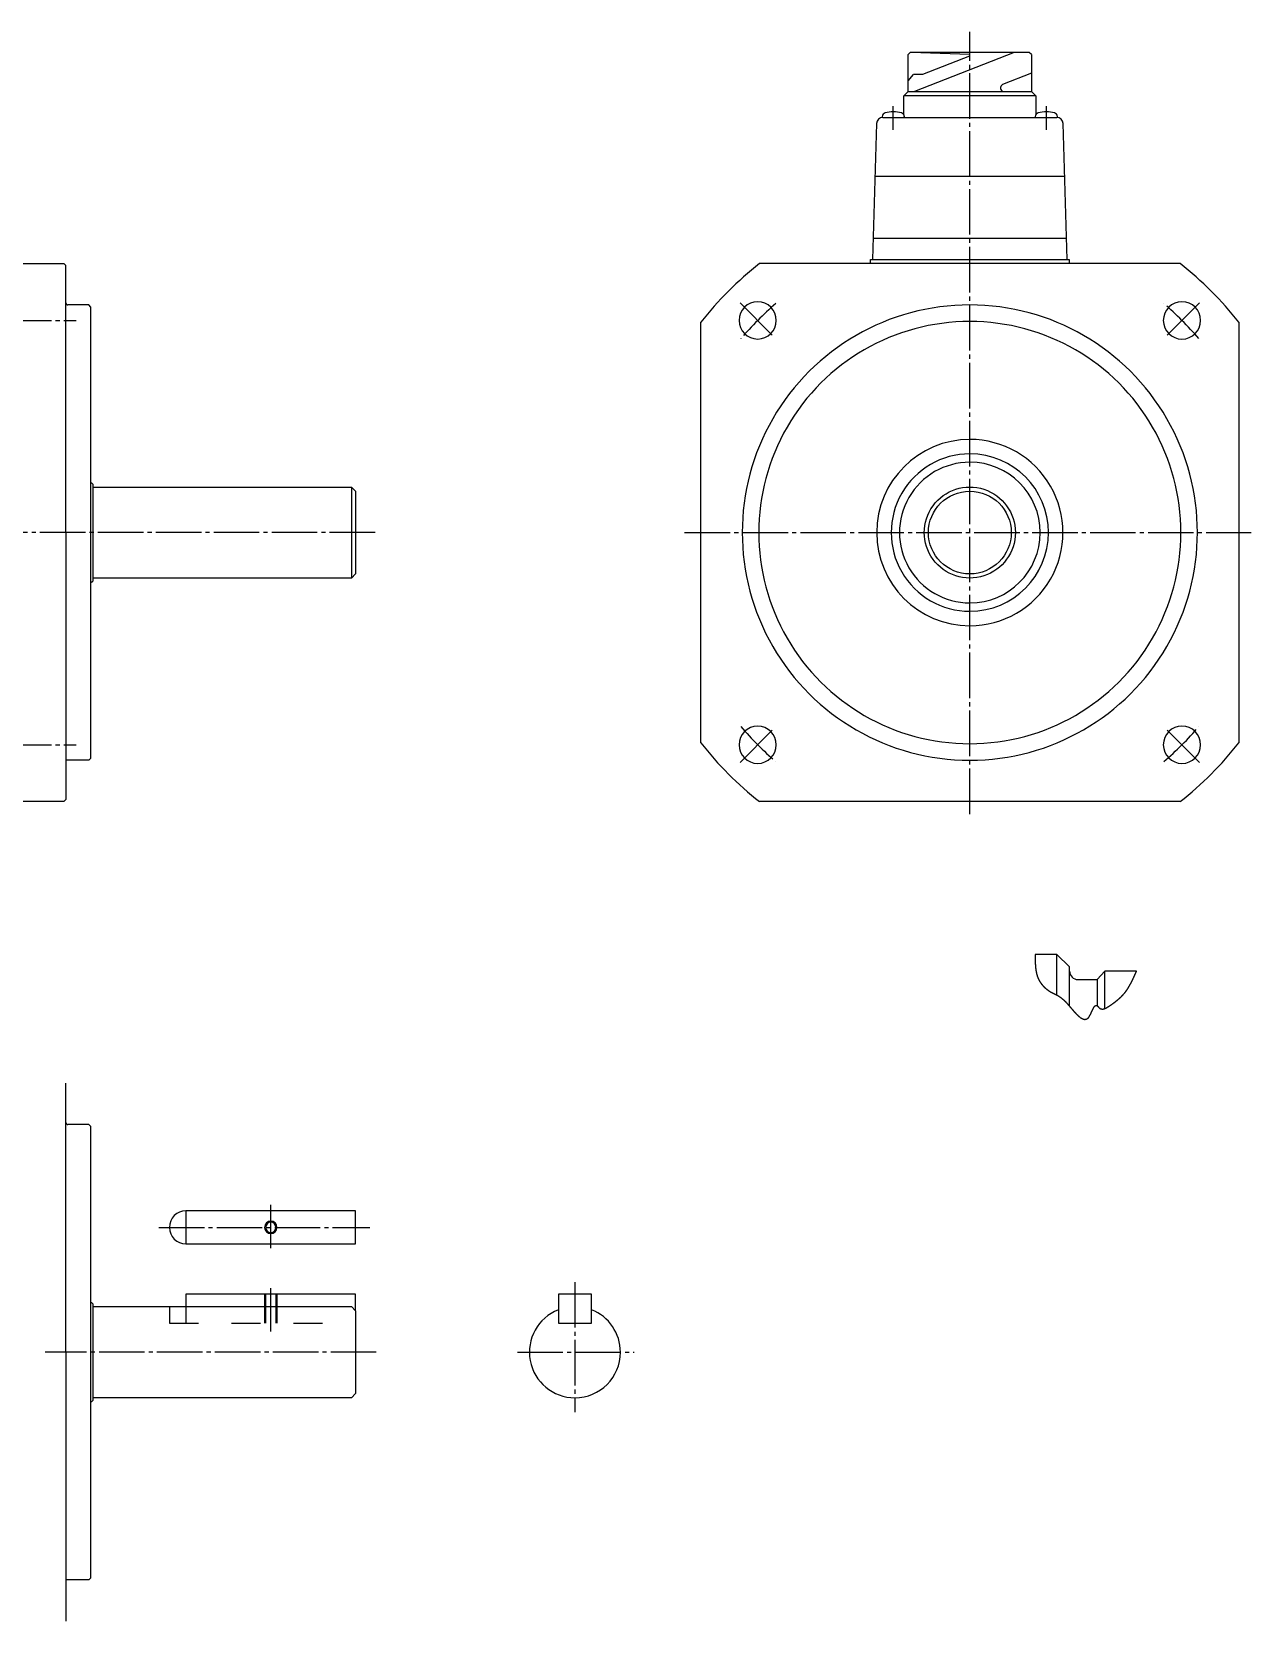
# Model space of a CAD drawing. Extents: x 0 to 661, y 0 to 384.
# Drawn here: x 366.1 to 660.8, y 0 to 384 of the extents above; entities that cross this region are included whole.
import ezdxf

# ---------------------------------------------------------------- set-up
doc = ezdxf.new("R2010")
doc.units = 0
doc.header["$MEASUREMENT"] = 0
doc.linetypes.add('DASH_CENTER', pattern=[14, 11, -1, 1, -1])
doc.linetypes.add('DASHED', pattern=[15, 7, -8])
doc.layers.get('0').update_dxf_attribs({"linetype": 'CONTINUOUS'})

msp = doc.modelspace()

# ---------------------------------------------------------------- linework, layer by layer
at = {"color": 1, "linetype": 'DASH_CENTER'}
for p, q in [((592.82, 195.02), (592.82, 384.02)), ((574.32, 360.32), (574.32, 366.06)), ((611.32, 360.32), (611.32, 366.06)), ((537.31, 318.52), (545.79, 310.04)), ((648.32, 318.52), (639.84, 310.04)), ((359.89, 314.28), (376.89, 314.28)), ((449.12, 263.02), (177.69, 263.01)), ((523.89, 263.02), (660.82, 263.02)), ((537.31, 207.51), (545.79, 215.99)), ((648.32, 207.51), (639.84, 215.99)), ((359.89, 211.75), (376.89, 211.75)), ((423.89, 90.12), (423.89, 100.62)), ((396.84, 95.16), (447.83, 95.16)), ((497.39, 81.95), (497.39, 50.5)), ((423.89, 70), (423.89, 80.5)), ((449.39, 65), (369.39, 65)), ((483.5, 65), (511.7, 65))]:
    msp.add_line(p, q, dxfattribs=at)
at = {"color": 7, "linetype": 'Continuous'}
for p, q in [((577.94, 378.52), (578.44, 379.02)), ((577.94, 369.58), (577.94, 378.52)), ((607.19, 379.02), (578.44, 379.02)), ((607.19, 379.02), (578.45, 379.02)), ((603.52, 379.02), (579.46, 369.58)), ((580.97, 379.02), (592.76, 378.63)), ((592.76, 378.16), (581.38, 373.67)), ((592.76, 378.63), (592.76, 378.16)), ((607.69, 378.52), (607.19, 379.02)), ((607.69, 378.52), (607.69, 369.58)), ((577.94, 372.17), (579.2, 373.67)), ((581.38, 373.67), (579.2, 373.67)), ((607.69, 373.99), (600.73, 371.26)), ((576.88, 368.58), (577.94, 369.58)), ((577.94, 369.58), (601, 369.58)), ((600.25, 370.56), (600.25, 370.33)), ((601, 369.58), (607.69, 369.58)), ((607.69, 369.58), (608.75, 368.58)), ((607.69, 369.58), (608.75, 368.58)), ((576.85, 363.97), (576.88, 368.58)), ((608.75, 368.58), (576.88, 368.58)), ((608.75, 368.58), (608.78, 363.97)), ((570.27, 361.84), (569.32, 329.02)), ((571.64, 363.54), (571.62, 363.31)), ((571.77, 363.32), (592.82, 363.32)), ((577.01, 363.32), (576.99, 363.54)), ((592.82, 363.32), (613.86, 363.32)), ((608.64, 363.54), (608.62, 363.32)), ((614.01, 363.31), (613.99, 363.54)), ((616.32, 329.02), (615.36, 361.84)), ((569.9, 349.12), (592.82, 349.12)), ((592.82, 349.12), (615.55, 349.12)), ((569.46, 334.12), (592.82, 334.12)), ((592.82, 334.12), (616.25, 334.12)), ((362.89, 328.02), (373.89, 328.02)), ((374.39, 327.52), (373.89, 328.02)), ((374.39, 294.36), (374.39, 327.52)), ((615.82, 328.02), (542.01, 328.02)), ((568.81, 329.02), (592.82, 329.02)), ((568.81, 328.02), (568.81, 329.02)), ((643.62, 328.02), (569.82, 328.02)), ((592.82, 329.02), (616.82, 329.02)), ((616.82, 329.02), (616.82, 328.02)), ((374.39, 263.02), (374.39, 317.82)), ((379.89, 318.02), (374.89, 318.02)), ((380.39, 317.52), (379.89, 318.02)), ((380.39, 263.02), (380.39, 317.52)), ((527.82, 212.21), (527.82, 313.82)), ((657.82, 313.82), (657.82, 212.21)), ((380.39, 263.02), (380.39, 275.52)), ((380.39, 275.02), (380.59, 275.02)), ((380.59, 275.02), (380.89, 274.72)), ((380.89, 274.72), (380.89, 251.32)), ((380.89, 274.02), (443.39, 274.02)), ((443.39, 274.02), (443.39, 252.02)), ((444.39, 273.02), (443.39, 274.02)), ((444.39, 273.02), (444.39, 253.02)), ((374.39, 263.02), (374.39, 198.52)), ((380.39, 208.52), (380.39, 263.02)), ((380.59, 251.02), (380.39, 251.02)), ((380.59, 251.02), (380.89, 251.32)), ((443.39, 252.02), (380.89, 252.02)), ((444.39, 253.02), (443.39, 252.02)), ((379.89, 208.02), (374.39, 208.02)), ((379.89, 208.02), (380.39, 208.52)), ((373.89, 198.02), (362.89, 198.02)), ((374.39, 198.52), (373.89, 198.02)), ((592.82, 198.02), (542.01, 198.02)), ((643.62, 198.02), (592.82, 198.02)), ((613.81, 161.1), (608.64, 161.1)), ((613.81, 161.1), (616.93, 158.1)), ((613.81, 151.3), (613.81, 161.1)), ((616.93, 148.56), (616.93, 158.1)), ((618.93, 155.03), (623.58, 155.03)), ((623.58, 155.03), (625.44, 157.07)), ((623.58, 155.03), (623.58, 148.71)), ((633.11, 157.07), (625.44, 157.07)), ((625.44, 148.02), (625.44, 157.07)), ((374.39, 96.34), (374.39, 130)), ((374.39, 65), (374.39, 119.8)), ((379.89, 120), (374.89, 120)), ((379.89, 120), (380.39, 119.5)), ((380.39, 65), (380.39, 119.5)), ((403.39, 99.16), (403.39, 91.16)), ((444.39, 99.16), (403.39, 99.16)), ((444.39, 91.16), (444.39, 99.16)), ((403.39, 91.16), (444.39, 91.16)), ((380.39, 77), (380.59, 77)), ((380.59, 77), (380.89, 76.7)), ((403.39, 79), (403.39, 76)), ((444.39, 79), (403.39, 79)), ((444.39, 75), (444.39, 79)), ((493.39, 79), (493.39, 72)), ((501.39, 79), (493.39, 79)), ((501.39, 75.31), (501.39, 79)), ((380.89, 76.7), (380.89, 53.3)), ((380.89, 76), (399.39, 76)), ((399.39, 76), (403.39, 76)), ((403.39, 76), (443.39, 76)), ((443.39, 76), (444.39, 75)), ((444.39, 75), (444.39, 72)), ((501.39, 72), (501.39, 75.31)), ((444.39, 72), (444.39, 55)), ((493.39, 72), (501.39, 72)), ((374.39, 65), (374.39, 0)), ((380.39, 10.5), (380.39, 65)), ((443.39, 54), (380.89, 54)), ((444.39, 55), (443.39, 54)), ((380.59, 53), (380.39, 53)), ((380.59, 53), (380.89, 53.3)), ((379.89, 10), (374.39, 10)), ((379.89, 10), (380.39, 10.5))]:
    msp.add_line(p, q, dxfattribs=at)
at = {"color": 2, "linetype": 'Continuous'}
for p, q in [((608.63, 160.17), (608.62, 160.13)), ((608.62, 160.13), (608.62, 160.09)), ((608.62, 160.09), (608.62, 160.05)), ((608.62, 160.05), (608.62, 160.01)), ((608.62, 160.01), (608.62, 159.97)), ((608.62, 159.97), (608.62, 159.93)), ((608.62, 159.93), (608.62, 159.89)), ((608.62, 159.89), (608.62, 159.85)), ((608.62, 159.85), (608.62, 159.81)), ((608.62, 159.81), (608.62, 159.77)), ((608.62, 159.77), (608.62, 159.73)), ((608.62, 159.73), (608.62, 159.69)), ((608.62, 159.69), (608.62, 159.65)), ((608.62, 159.65), (608.62, 159.61)), ((608.62, 159.61), (608.62, 159.56)), ((608.62, 159.56), (608.62, 159.52)), ((608.62, 159.52), (608.62, 159.48)), ((608.62, 159.48), (608.63, 159.44)), ((608.64, 160.9), (608.63, 160.86)), ((608.63, 160.86), (608.63, 160.82)), ((608.63, 160.82), (608.63, 160.78)), ((608.63, 160.78), (608.63, 160.74)), ((608.63, 160.74), (608.63, 160.7)), ((608.63, 160.7), (608.63, 160.66)), ((608.63, 160.66), (608.63, 160.62)), ((608.63, 160.62), (608.63, 160.58)), ((608.63, 160.58), (608.63, 160.54)), ((608.63, 160.54), (608.63, 160.5)), ((608.63, 160.5), (608.63, 160.46)), ((608.63, 160.46), (608.63, 160.42)), ((608.63, 160.42), (608.63, 160.37)), ((608.63, 160.37), (608.63, 160.33)), ((608.63, 160.33), (608.63, 160.29)), ((608.63, 160.29), (608.63, 160.25)), ((608.63, 160.25), (608.63, 160.21)), ((608.63, 160.21), (608.63, 160.17)), ((608.63, 159.44), (608.63, 159.4)), ((608.63, 159.4), (608.63, 159.36)), ((608.63, 159.36), (608.63, 159.32)), ((608.63, 159.32), (608.63, 159.28)), ((608.63, 159.28), (608.63, 159.24)), ((608.63, 159.24), (608.63, 159.2)), ((608.63, 159.2), (608.63, 159.16)), ((608.63, 159.16), (608.63, 159.12)), ((608.63, 159.12), (608.63, 159.08)), ((608.63, 159.08), (608.63, 159.04)), ((608.63, 159.04), (608.63, 159)), ((608.63, 159), (608.64, 158.96)), ((608.64, 161.1), (608.64, 161.06)), ((608.64, 161.06), (608.64, 161.02)), ((608.64, 161.02), (608.64, 160.98)), ((608.64, 160.98), (608.64, 160.94)), ((608.64, 160.94), (608.64, 160.9)), ((608.64, 158.96), (608.64, 158.92)), ((608.64, 158.92), (608.64, 158.88)), ((608.64, 158.88), (608.64, 158.84)), ((608.64, 158.84), (608.64, 158.79)), ((608.64, 158.79), (608.64, 158.75)), ((608.64, 158.75), (608.64, 158.71)), ((608.64, 158.71), (608.65, 158.67)), ((608.65, 158.67), (608.65, 158.63)), ((608.65, 158.63), (608.65, 158.59)), ((608.65, 158.59), (608.65, 158.55)), ((608.65, 158.55), (608.65, 158.51)), ((608.65, 158.51), (608.66, 158.47)), ((608.66, 158.47), (608.66, 158.43)), ((608.66, 158.43), (608.66, 158.39)), ((608.66, 158.39), (608.66, 158.35)), ((608.66, 158.35), (608.67, 158.31)), ((608.67, 158.31), (608.67, 158.27)), ((608.67, 158.27), (608.67, 158.23)), ((608.67, 158.23), (608.68, 158.19)), ((608.68, 158.19), (608.68, 158.15)), ((608.68, 158.15), (608.68, 158.11)), ((608.68, 158.11), (608.69, 158.07)), ((608.69, 158.07), (608.69, 158.03)), ((608.69, 158.03), (608.69, 157.99)), ((608.69, 157.99), (608.7, 157.95)), ((608.7, 157.95), (608.7, 157.9)), ((608.7, 157.9), (608.7, 157.86)), ((608.7, 157.86), (608.71, 157.82)), ((608.71, 157.82), (608.71, 157.78)), ((608.71, 157.78), (608.72, 157.74)), ((608.72, 157.74), (608.72, 157.7)), ((608.72, 157.7), (608.73, 157.66)), ((608.73, 157.66), (608.73, 157.62)), ((608.73, 157.62), (608.74, 157.58)), ((608.74, 157.58), (608.74, 157.54)), ((608.74, 157.54), (608.75, 157.5)), ((608.75, 157.5), (608.75, 157.46)), ((608.75, 157.46), (608.76, 157.42)), ((608.76, 157.42), (608.76, 157.38)), ((608.76, 157.38), (608.77, 157.34)), ((608.77, 157.34), (608.78, 157.3)), ((608.78, 157.3), (608.78, 157.26)), ((608.78, 157.26), (608.79, 157.22)), ((608.79, 157.22), (608.79, 157.18)), ((608.79, 157.18), (608.8, 157.14)), ((608.8, 157.14), (608.81, 157.1)), ((608.81, 157.1), (608.82, 157.06)), ((608.82, 157.06), (608.82, 157.02)), ((608.82, 157.02), (608.83, 156.98)), ((608.83, 156.98), (608.84, 156.94)), ((608.84, 156.94), (608.85, 156.9)), ((608.85, 156.9), (608.85, 156.86)), ((608.85, 156.86), (608.86, 156.82)), ((608.86, 156.82), (608.87, 156.78)), ((608.87, 156.78), (608.88, 156.74)), ((608.88, 156.74), (608.89, 156.7)), ((608.89, 156.7), (608.9, 156.66)), ((608.9, 156.66), (608.9, 156.62)), ((608.9, 156.62), (608.91, 156.58)), ((608.91, 156.58), (608.92, 156.54)), ((608.92, 156.54), (608.93, 156.5)), ((608.93, 156.5), (608.94, 156.46)), ((608.94, 156.46), (608.95, 156.43)), ((608.95, 156.43), (608.96, 156.39)), ((608.96, 156.39), (608.97, 156.35)), ((608.97, 156.35), (608.98, 156.31)), ((608.98, 156.31), (608.99, 156.27)), ((608.99, 156.27), (609.01, 156.23)), ((609.01, 156.23), (609.02, 156.19)), ((609.02, 156.19), (609.03, 156.15)), ((609.03, 156.15), (609.04, 156.11)), ((609.04, 156.11), (609.05, 156.07)), ((609.05, 156.07), (609.06, 156.03)), ((609.06, 156.03), (609.08, 156)), ((609.08, 156), (609.09, 155.96)), ((609.09, 155.96), (609.1, 155.92)), ((609.1, 155.92), (609.11, 155.88)), ((609.11, 155.88), (609.13, 155.84)), ((609.13, 155.84), (609.14, 155.8)), ((609.14, 155.8), (609.15, 155.76)), ((609.15, 155.76), (609.17, 155.73)), ((609.17, 155.73), (609.18, 155.69)), ((609.18, 155.69), (609.19, 155.65)), ((609.19, 155.65), (609.21, 155.61)), ((609.21, 155.61), (609.22, 155.57)), ((609.22, 155.57), (609.24, 155.54)), ((609.24, 155.54), (609.25, 155.5)), ((609.25, 155.5), (609.27, 155.46)), ((609.27, 155.46), (609.28, 155.42)), ((609.28, 155.42), (609.3, 155.39)), ((609.3, 155.39), (609.32, 155.35)), ((609.32, 155.35), (609.33, 155.31)), ((609.33, 155.31), (609.35, 155.27)), ((609.35, 155.27), (609.37, 155.24)), ((609.37, 155.24), (609.38, 155.2)), ((609.38, 155.2), (609.4, 155.16)), ((609.4, 155.16), (609.42, 155.13)), ((609.42, 155.13), (609.43, 155.09)), ((609.43, 155.09), (609.45, 155.05)), ((609.45, 155.05), (609.47, 155.02)), ((609.47, 155.02), (609.49, 154.98)), ((609.49, 154.98), (609.51, 154.95)), ((609.51, 154.95), (609.53, 154.91)), ((609.53, 154.91), (609.54, 154.87)), ((609.54, 154.87), (609.56, 154.84)), ((609.56, 154.84), (609.58, 154.8)), ((609.58, 154.8), (609.6, 154.77)), ((609.6, 154.77), (609.62, 154.73)), ((609.62, 154.73), (609.64, 154.7)), ((609.64, 154.7), (609.66, 154.66)), ((609.66, 154.66), (609.68, 154.63)), ((609.68, 154.63), (609.71, 154.59)), ((609.71, 154.59), (609.73, 154.56)), ((609.73, 154.56), (609.75, 154.52)), ((609.75, 154.52), (609.77, 154.49)), ((609.77, 154.49), (609.79, 154.45)), ((609.79, 154.45), (609.81, 154.42)), ((609.81, 154.42), (609.84, 154.39)), ((609.84, 154.39), (609.86, 154.35)), ((609.86, 154.35), (609.88, 154.32)), ((609.88, 154.32), (609.9, 154.28)), ((609.9, 154.28), (609.93, 154.25)), ((609.93, 154.25), (609.95, 154.22)), ((609.95, 154.22), (609.97, 154.18)), ((609.97, 154.18), (610, 154.15)), ((610, 154.15), (610.02, 154.12)), ((610.02, 154.12), (610.05, 154.09)), ((610.05, 154.09), (610.07, 154.05)), ((610.07, 154.05), (610.09, 154.02)), ((610.09, 154.02), (610.12, 153.99)), ((610.12, 153.99), (610.14, 153.96)), ((610.14, 153.96), (610.17, 153.92)), ((610.17, 153.92), (610.19, 153.89)), ((610.19, 153.89), (610.22, 153.86)), ((610.22, 153.86), (610.24, 153.83)), ((610.24, 153.83), (610.27, 153.8)), ((610.27, 153.8), (610.3, 153.77)), ((610.3, 153.77), (610.32, 153.73)), ((610.32, 153.73), (610.35, 153.7)), ((610.35, 153.7), (610.38, 153.67)), ((610.38, 153.67), (610.4, 153.64)), ((610.4, 153.64), (610.43, 153.61)), ((610.43, 153.61), (610.46, 153.58)), ((631.44, 153.6), (631.46, 153.64)), ((631.46, 153.64), (631.48, 153.67)), ((631.48, 153.67), (631.5, 153.71)), ((631.5, 153.71), (631.52, 153.74)), ((631.52, 153.74), (631.54, 153.78)), ((631.54, 153.78), (631.56, 153.81)), ((631.56, 153.81), (631.58, 153.85)), ((631.58, 153.85), (631.6, 153.88)), ((631.6, 153.88), (631.61, 153.92)), ((631.61, 153.92), (631.63, 153.96)), ((631.63, 153.96), (631.65, 153.99)), ((631.65, 153.99), (631.67, 154.03)), ((631.67, 154.03), (631.69, 154.06)), ((631.69, 154.06), (631.71, 154.1)), ((631.71, 154.1), (631.73, 154.14)), ((631.73, 154.14), (631.75, 154.17)), ((631.75, 154.17), (631.77, 154.21)), ((631.77, 154.21), (631.79, 154.24)), ((631.79, 154.24), (631.8, 154.28)), ((631.8, 154.28), (631.82, 154.32)), ((631.82, 154.32), (631.84, 154.35)), ((631.84, 154.35), (631.86, 154.39)), ((631.86, 154.39), (631.88, 154.42)), ((631.88, 154.42), (631.9, 154.46)), ((631.9, 154.46), (631.92, 154.5)), ((631.92, 154.5), (631.93, 154.53)), ((631.93, 154.53), (631.95, 154.57)), ((631.95, 154.57), (631.97, 154.61)), ((631.97, 154.61), (631.99, 154.64)), ((631.99, 154.64), (632.01, 154.68)), ((632.01, 154.68), (632.02, 154.71)), ((632.02, 154.71), (632.04, 154.75)), ((632.04, 154.75), (632.06, 154.79)), ((632.06, 154.79), (632.08, 154.82)), ((632.08, 154.82), (632.1, 154.86)), ((632.1, 154.86), (632.11, 154.9)), ((632.11, 154.9), (632.13, 154.93)), ((632.13, 154.93), (632.15, 154.97)), ((632.15, 154.97), (632.17, 155.01)), ((632.17, 155.01), (632.19, 155.04)), ((632.19, 155.04), (632.2, 155.08)), ((632.2, 155.08), (632.22, 155.11)), ((632.22, 155.11), (632.24, 155.15)), ((632.24, 155.15), (632.26, 155.19)), ((632.26, 155.19), (632.27, 155.22)), ((632.27, 155.22), (632.29, 155.26)), ((632.29, 155.26), (632.31, 155.3)), ((632.31, 155.3), (632.32, 155.33)), ((632.32, 155.33), (632.34, 155.37)), ((632.34, 155.37), (632.36, 155.41)), ((632.36, 155.41), (632.38, 155.44)), ((632.38, 155.44), (632.39, 155.48)), ((632.39, 155.48), (632.41, 155.52)), ((632.41, 155.52), (632.43, 155.55)), ((632.43, 155.55), (632.45, 155.59)), ((632.45, 155.59), (632.46, 155.63)), ((632.46, 155.63), (632.48, 155.66)), ((632.48, 155.66), (632.5, 155.7)), ((632.5, 155.7), (632.51, 155.74)), ((632.51, 155.74), (632.53, 155.77)), ((632.53, 155.77), (632.55, 155.81)), ((632.55, 155.81), (632.56, 155.85)), ((632.56, 155.85), (632.58, 155.89)), ((632.58, 155.89), (632.6, 155.92)), ((632.6, 155.92), (632.61, 155.96)), ((632.61, 155.96), (632.63, 156)), ((632.63, 156), (632.65, 156.03)), ((632.65, 156.03), (632.67, 156.07)), ((632.67, 156.07), (632.68, 156.11)), ((632.68, 156.11), (632.7, 156.14)), ((632.7, 156.14), (632.72, 156.18)), ((632.72, 156.18), (632.73, 156.22)), ((632.73, 156.22), (632.75, 156.25)), ((632.75, 156.25), (632.77, 156.29)), ((632.77, 156.29), (632.78, 156.33)), ((632.78, 156.33), (632.8, 156.36)), ((632.8, 156.36), (632.82, 156.4)), ((632.82, 156.4), (632.83, 156.44)), ((632.83, 156.44), (632.85, 156.48)), ((632.85, 156.48), (632.87, 156.51)), ((632.87, 156.51), (632.88, 156.55)), ((632.88, 156.55), (632.9, 156.59)), ((632.9, 156.59), (632.91, 156.62)), ((632.91, 156.62), (632.93, 156.66)), ((632.93, 156.66), (632.95, 156.7)), ((632.95, 156.7), (632.96, 156.73)), ((632.96, 156.73), (632.98, 156.77)), ((632.98, 156.77), (633, 156.81)), ((633, 156.81), (633.01, 156.84)), ((633.01, 156.84), (633.03, 156.88)), ((633.03, 156.88), (633.05, 156.92)), ((633.05, 156.92), (633.06, 156.96)), ((633.06, 156.96), (633.08, 156.99)), ((633.08, 156.99), (633.1, 157.03)), ((633.1, 157.03), (633.11, 157.07)), ((610.46, 153.58), (610.48, 153.55)), ((610.48, 153.55), (610.51, 153.52)), ((610.51, 153.52), (610.54, 153.49)), ((610.54, 153.49), (610.57, 153.46)), ((610.57, 153.46), (610.59, 153.43)), ((610.59, 153.43), (610.62, 153.4)), ((610.62, 153.4), (610.65, 153.37)), ((610.65, 153.37), (610.68, 153.34)), ((610.68, 153.34), (610.71, 153.31)), ((610.71, 153.31), (610.74, 153.28)), ((610.74, 153.28), (610.76, 153.25)), ((610.76, 153.25), (610.79, 153.23)), ((610.79, 153.23), (610.82, 153.2)), ((610.82, 153.2), (610.85, 153.17)), ((610.85, 153.17), (610.88, 153.14)), ((610.88, 153.14), (610.91, 153.11)), ((610.91, 153.11), (610.94, 153.08)), ((610.94, 153.08), (610.97, 153.06)), ((610.97, 153.06), (611, 153.03)), ((611, 153.03), (611.03, 153)), ((611.03, 153), (611.06, 152.97)), ((611.06, 152.97), (611.09, 152.95)), ((611.09, 152.95), (611.12, 152.92)), ((611.12, 152.92), (611.15, 152.89)), ((611.15, 152.89), (611.18, 152.87)), ((611.18, 152.87), (611.21, 152.84)), ((611.21, 152.84), (611.25, 152.81)), ((611.25, 152.81), (611.28, 152.79)), ((611.28, 152.79), (611.31, 152.76)), ((611.31, 152.76), (611.34, 152.74)), ((611.34, 152.74), (611.37, 152.71)), ((611.37, 152.71), (611.4, 152.69)), ((611.4, 152.69), (611.43, 152.66)), ((611.43, 152.66), (611.47, 152.63)), ((611.47, 152.63), (611.5, 152.61)), ((611.5, 152.61), (611.53, 152.59)), ((611.53, 152.59), (611.56, 152.56)), ((611.56, 152.56), (611.6, 152.54)), ((611.6, 152.54), (611.63, 152.51)), ((611.63, 152.51), (611.66, 152.49)), ((611.66, 152.49), (611.69, 152.46)), ((611.69, 152.46), (611.73, 152.44)), ((611.73, 152.44), (611.76, 152.42)), ((611.76, 152.42), (611.79, 152.39)), ((611.79, 152.39), (611.83, 152.37)), ((611.83, 152.37), (611.86, 152.35)), ((611.86, 152.35), (611.89, 152.32)), ((611.89, 152.32), (611.93, 152.3)), ((611.93, 152.3), (611.96, 152.28)), ((611.96, 152.28), (611.99, 152.26)), ((611.99, 152.26), (612.03, 152.23)), ((612.03, 152.23), (612.06, 152.21)), ((612.06, 152.21), (612.1, 152.19)), ((612.1, 152.19), (612.13, 152.17)), ((612.13, 152.17), (612.17, 152.15)), ((612.17, 152.15), (612.2, 152.13)), ((612.2, 152.13), (612.24, 152.1)), ((612.24, 152.1), (612.27, 152.08)), ((612.27, 152.08), (612.3, 152.06)), ((612.3, 152.06), (612.34, 152.04)), ((612.34, 152.04), (612.37, 152.02)), ((612.37, 152.02), (612.41, 152)), ((612.41, 152), (612.45, 151.98)), ((612.45, 151.98), (612.48, 151.96)), ((612.48, 151.96), (612.52, 151.94)), ((612.52, 151.94), (612.55, 151.92)), ((612.55, 151.92), (612.59, 151.9)), ((612.59, 151.9), (612.62, 151.89)), ((612.62, 151.89), (612.66, 151.87)), ((612.66, 151.87), (612.69, 151.85)), ((612.69, 151.85), (612.73, 151.83)), ((612.73, 151.83), (612.77, 151.81)), ((612.77, 151.81), (612.8, 151.79)), ((612.8, 151.79), (612.84, 151.77)), ((612.84, 151.77), (612.88, 151.76)), ((612.88, 151.76), (612.91, 151.74)), ((612.91, 151.74), (612.95, 151.72)), ((612.95, 151.72), (612.98, 151.7)), ((612.98, 151.7), (613.02, 151.69)), ((613.02, 151.69), (613.06, 151.67)), ((613.06, 151.67), (613.09, 151.65)), ((613.09, 151.65), (613.13, 151.63)), ((613.13, 151.63), (613.17, 151.62)), ((613.17, 151.62), (613.2, 151.6)), ((613.2, 151.6), (613.24, 151.58)), ((613.24, 151.58), (613.28, 151.56)), ((613.28, 151.56), (613.31, 151.55)), ((613.31, 151.55), (613.35, 151.53)), ((613.35, 151.53), (613.39, 151.51)), ((613.39, 151.51), (613.42, 151.49)), ((613.42, 151.49), (613.46, 151.48)), ((613.46, 151.48), (613.5, 151.46)), ((613.5, 151.46), (613.53, 151.44)), ((613.53, 151.44), (613.57, 151.42)), ((613.57, 151.42), (613.61, 151.41)), ((613.61, 151.41), (613.64, 151.39)), ((613.64, 151.39), (613.68, 151.37)), ((613.68, 151.37), (613.71, 151.35)), ((613.71, 151.35), (613.75, 151.33)), ((613.75, 151.33), (613.79, 151.31)), ((613.79, 151.31), (613.82, 151.29)), ((613.82, 151.29), (613.86, 151.28)), ((613.86, 151.28), (613.89, 151.26)), ((613.89, 151.26), (613.93, 151.24)), ((613.93, 151.24), (613.96, 151.22)), ((613.96, 151.22), (614, 151.2)), ((614, 151.2), (614.04, 151.18)), ((614.04, 151.18), (614.07, 151.16)), ((614.07, 151.16), (614.11, 151.14)), ((614.11, 151.14), (614.14, 151.12)), ((614.14, 151.12), (614.17, 151.09)), ((614.17, 151.09), (614.21, 151.07)), ((614.21, 151.07), (614.24, 151.05)), ((614.24, 151.05), (614.28, 151.03)), ((614.28, 151.03), (614.31, 151.01)), ((614.31, 151.01), (614.35, 150.99)), ((614.35, 150.99), (614.38, 150.96)), ((614.38, 150.96), (614.41, 150.94)), ((614.41, 150.94), (614.45, 150.92)), ((614.45, 150.92), (614.48, 150.9)), ((614.48, 150.9), (614.52, 150.87)), ((614.52, 150.87), (614.55, 150.85)), ((614.55, 150.85), (614.58, 150.83)), ((614.58, 150.83), (614.62, 150.81)), ((614.62, 150.81), (614.65, 150.78)), ((614.65, 150.78), (614.68, 150.76)), ((614.68, 150.76), (614.72, 150.73)), ((614.72, 150.73), (614.75, 150.71)), ((614.75, 150.71), (614.78, 150.69)), ((614.78, 150.69), (614.81, 150.66)), ((614.81, 150.66), (614.85, 150.64)), ((614.85, 150.64), (614.88, 150.61)), ((614.88, 150.61), (614.91, 150.59)), ((614.91, 150.59), (614.94, 150.56)), ((614.94, 150.56), (614.98, 150.54)), ((614.98, 150.54), (615.01, 150.51)), ((615.01, 150.51), (615.04, 150.49)), ((615.04, 150.49), (615.07, 150.46)), ((615.07, 150.46), (615.1, 150.44)), ((615.1, 150.44), (615.13, 150.41)), ((615.13, 150.41), (615.16, 150.39)), ((615.16, 150.39), (615.2, 150.36)), ((615.2, 150.36), (615.23, 150.33)), ((615.23, 150.33), (615.26, 150.31)), ((615.26, 150.31), (615.29, 150.28)), ((615.29, 150.28), (615.32, 150.25)), ((615.32, 150.25), (615.35, 150.23)), ((615.35, 150.23), (615.38, 150.2)), ((615.38, 150.2), (615.41, 150.17)), ((615.41, 150.17), (615.44, 150.15)), ((615.44, 150.15), (615.47, 150.12)), ((615.47, 150.12), (615.5, 150.09)), ((615.5, 150.09), (615.53, 150.06)), ((615.53, 150.06), (615.56, 150.04)), ((615.56, 150.04), (615.59, 150.01)), ((615.59, 150.01), (615.62, 149.98)), ((615.62, 149.98), (615.65, 149.95)), ((615.65, 149.95), (615.68, 149.92)), ((615.68, 149.92), (615.71, 149.9)), ((615.71, 149.9), (615.74, 149.87)), ((615.74, 149.87), (615.77, 149.84)), ((615.77, 149.84), (615.79, 149.81)), ((615.79, 149.81), (615.82, 149.78)), ((615.82, 149.78), (615.85, 149.75)), ((628.08, 149.75), (628.11, 149.77)), ((628.11, 149.77), (628.14, 149.8)), ((628.14, 149.8), (628.17, 149.82)), ((628.17, 149.82), (628.21, 149.85)), ((628.21, 149.85), (628.24, 149.87)), ((628.24, 149.87), (628.27, 149.9)), ((628.27, 149.9), (628.3, 149.92)), ((628.3, 149.92), (628.33, 149.95)), ((628.33, 149.95), (628.36, 149.97)), ((628.36, 149.97), (628.4, 150)), ((628.4, 150), (628.43, 150.03)), ((628.43, 150.03), (628.46, 150.05)), ((628.46, 150.05), (628.49, 150.08)), ((628.49, 150.08), (628.52, 150.1)), ((628.52, 150.1), (628.55, 150.13)), ((628.55, 150.13), (628.58, 150.15)), ((628.58, 150.15), (628.61, 150.18)), ((628.61, 150.18), (628.65, 150.21)), ((628.65, 150.21), (628.68, 150.23)), ((628.68, 150.23), (628.71, 150.26)), ((628.71, 150.26), (628.74, 150.29)), ((628.74, 150.29), (628.77, 150.31)), ((628.77, 150.31), (628.8, 150.34)), ((628.8, 150.34), (628.83, 150.36)), ((628.83, 150.36), (628.86, 150.39)), ((628.86, 150.39), (628.89, 150.42)), ((628.89, 150.42), (628.92, 150.45)), ((628.92, 150.45), (628.95, 150.47)), ((628.95, 150.47), (628.98, 150.5)), ((628.98, 150.5), (629.01, 150.53)), ((629.01, 150.53), (629.04, 150.55)), ((629.04, 150.55), (629.07, 150.58)), ((629.07, 150.58), (629.1, 150.61)), ((629.1, 150.61), (629.13, 150.64)), ((629.13, 150.64), (629.16, 150.66)), ((629.16, 150.66), (629.19, 150.69)), ((629.19, 150.69), (629.22, 150.72)), ((629.22, 150.72), (629.25, 150.75)), ((629.25, 150.75), (629.28, 150.78)), ((629.28, 150.78), (629.31, 150.8)), ((629.31, 150.8), (629.34, 150.83)), ((629.34, 150.83), (629.37, 150.86)), ((629.37, 150.86), (629.4, 150.89)), ((629.4, 150.89), (629.43, 150.92)), ((629.43, 150.92), (629.46, 150.94)), ((629.46, 150.94), (629.48, 150.97)), ((629.48, 150.97), (629.51, 151)), ((629.51, 151), (629.54, 151.03)), ((629.54, 151.03), (629.57, 151.06)), ((629.57, 151.06), (629.6, 151.09)), ((629.6, 151.09), (629.63, 151.12)), ((629.63, 151.12), (629.66, 151.15)), ((629.66, 151.15), (629.68, 151.18)), ((629.68, 151.18), (629.71, 151.21)), ((629.71, 151.21), (629.74, 151.24)), ((629.74, 151.24), (629.77, 151.27)), ((629.77, 151.27), (629.79, 151.29)), ((629.79, 151.29), (629.82, 151.32)), ((629.82, 151.32), (629.85, 151.35)), ((629.85, 151.35), (629.88, 151.38)), ((629.88, 151.38), (629.9, 151.41)), ((629.9, 151.41), (629.93, 151.44)), ((629.93, 151.44), (629.96, 151.47)), ((629.96, 151.47), (629.98, 151.51)), ((629.98, 151.51), (630.01, 151.54)), ((630.01, 151.54), (630.04, 151.57)), ((630.04, 151.57), (630.06, 151.6)), ((630.06, 151.6), (630.09, 151.63)), ((630.09, 151.63), (630.12, 151.66)), ((630.12, 151.66), (630.14, 151.69)), ((630.14, 151.69), (630.17, 151.72)), ((630.17, 151.72), (630.19, 151.75)), ((630.19, 151.75), (630.22, 151.78)), ((630.22, 151.78), (630.25, 151.81)), ((630.25, 151.81), (630.27, 151.85)), ((630.27, 151.85), (630.3, 151.88)), ((630.3, 151.88), (630.32, 151.91)), ((630.32, 151.91), (630.35, 151.94)), ((630.35, 151.94), (630.37, 151.97)), ((630.37, 151.97), (630.4, 152)), ((630.4, 152), (630.42, 152.04)), ((630.42, 152.04), (630.45, 152.07)), ((630.45, 152.07), (630.47, 152.1)), ((630.47, 152.1), (630.49, 152.13)), ((630.49, 152.13), (630.52, 152.17)), ((630.52, 152.17), (630.54, 152.2)), ((630.54, 152.2), (630.57, 152.23)), ((630.57, 152.23), (630.59, 152.26)), ((630.59, 152.26), (630.61, 152.3)), ((630.61, 152.3), (630.64, 152.33)), ((630.64, 152.33), (630.66, 152.36)), ((630.66, 152.36), (630.69, 152.4)), ((630.69, 152.4), (630.71, 152.43)), ((630.71, 152.43), (630.73, 152.46)), ((630.73, 152.46), (630.75, 152.5)), ((630.75, 152.5), (630.78, 152.53)), ((630.78, 152.53), (630.8, 152.56)), ((630.8, 152.56), (630.82, 152.6)), ((630.82, 152.6), (630.85, 152.63)), ((630.85, 152.63), (630.87, 152.66)), ((630.87, 152.66), (630.89, 152.7)), ((630.89, 152.7), (630.91, 152.73)), ((630.91, 152.73), (630.93, 152.77)), ((630.93, 152.77), (630.96, 152.8)), ((630.96, 152.8), (630.98, 152.83)), ((630.98, 152.83), (631, 152.87)), ((631, 152.87), (631.02, 152.9)), ((631.02, 152.9), (631.04, 152.94)), ((631.04, 152.94), (631.07, 152.97)), ((631.07, 152.97), (631.09, 153.01)), ((631.09, 153.01), (631.11, 153.04)), ((631.11, 153.04), (631.13, 153.07)), ((631.13, 153.07), (631.15, 153.11)), ((631.15, 153.11), (631.17, 153.14)), ((631.17, 153.14), (631.19, 153.18)), ((631.19, 153.18), (631.21, 153.21)), ((631.21, 153.21), (631.23, 153.25)), ((631.23, 153.25), (631.26, 153.28)), ((631.26, 153.28), (631.28, 153.32)), ((631.28, 153.32), (631.3, 153.35)), ((631.3, 153.35), (631.32, 153.39)), ((631.32, 153.39), (631.34, 153.42)), ((631.34, 153.42), (631.36, 153.46)), ((631.36, 153.46), (631.38, 153.49)), ((631.38, 153.49), (631.4, 153.53)), ((631.4, 153.53), (631.42, 153.56)), ((631.42, 153.56), (631.44, 153.6)), ((615.85, 149.75), (615.88, 149.73)), ((615.88, 149.73), (615.91, 149.7)), ((615.91, 149.7), (615.94, 149.67)), ((615.94, 149.67), (615.97, 149.64)), ((615.97, 149.64), (615.99, 149.61)), ((615.99, 149.61), (616.02, 149.58)), ((616.02, 149.58), (616.05, 149.55)), ((616.05, 149.55), (616.08, 149.52)), ((616.08, 149.52), (616.11, 149.49)), ((616.11, 149.49), (616.13, 149.46)), ((616.13, 149.46), (616.16, 149.43)), ((616.16, 149.43), (616.19, 149.4)), ((616.19, 149.4), (616.22, 149.37)), ((616.22, 149.37), (616.24, 149.34)), ((616.24, 149.34), (616.27, 149.31)), ((616.27, 149.31), (616.3, 149.28)), ((616.3, 149.28), (616.33, 149.25)), ((616.33, 149.25), (616.35, 149.22)), ((616.35, 149.22), (616.38, 149.19)), ((616.38, 149.19), (616.41, 149.16)), ((616.41, 149.16), (616.43, 149.13)), ((616.43, 149.13), (616.46, 149.1)), ((616.46, 149.1), (616.49, 149.07)), ((616.49, 149.07), (616.51, 149.04)), ((616.51, 149.04), (616.54, 149.01)), ((616.54, 149.01), (616.57, 148.98)), ((616.57, 148.98), (616.6, 148.95)), ((616.6, 148.95), (616.62, 148.92)), ((616.62, 148.92), (616.65, 148.89)), ((616.65, 148.89), (616.68, 148.86)), ((616.68, 148.86), (616.7, 148.83)), ((616.7, 148.83), (616.73, 148.8)), ((616.73, 148.8), (616.75, 148.77)), ((616.75, 148.77), (616.78, 148.74)), ((616.78, 148.74), (616.81, 148.71)), ((616.81, 148.71), (616.83, 148.68)), ((616.83, 148.68), (616.86, 148.64)), ((616.86, 148.64), (616.89, 148.61)), ((616.89, 148.61), (616.91, 148.58)), ((616.91, 148.58), (616.94, 148.55)), ((616.94, 148.55), (616.97, 148.52)), ((616.97, 148.52), (616.99, 148.49)), ((616.99, 148.49), (617.02, 148.46)), ((617.02, 148.46), (617.04, 148.43)), ((617.04, 148.43), (617.07, 148.4)), ((617.07, 148.4), (617.1, 148.37)), ((617.1, 148.37), (617.12, 148.34)), ((617.12, 148.34), (617.15, 148.31)), ((617.15, 148.31), (617.18, 148.27)), ((617.18, 148.27), (617.2, 148.24)), ((617.2, 148.24), (617.23, 148.21)), ((617.23, 148.21), (617.25, 148.18)), ((617.25, 148.18), (617.28, 148.15)), ((617.28, 148.15), (617.31, 148.12)), ((617.31, 148.12), (617.33, 148.09)), ((617.33, 148.09), (617.36, 148.06)), ((617.36, 148.06), (617.38, 148.03)), ((617.38, 148.03), (617.41, 148)), ((617.41, 148), (617.44, 147.97)), ((617.44, 147.97), (617.46, 147.93)), ((617.46, 147.93), (617.49, 147.9)), ((617.49, 147.9), (617.52, 147.87)), ((617.52, 147.87), (617.54, 147.84)), ((617.54, 147.84), (617.57, 147.81)), ((617.57, 147.81), (617.6, 147.78)), ((617.6, 147.78), (617.62, 147.75)), ((617.62, 147.75), (617.65, 147.72)), ((617.65, 147.72), (617.67, 147.69)), ((617.67, 147.69), (617.7, 147.66)), ((617.7, 147.66), (617.73, 147.63)), ((617.73, 147.63), (617.75, 147.6)), ((617.75, 147.6), (617.78, 147.57)), ((617.78, 147.57), (617.81, 147.54)), ((617.81, 147.54), (617.83, 147.5)), ((617.83, 147.5), (617.86, 147.47)), ((617.86, 147.47), (617.89, 147.44)), ((617.89, 147.44), (617.91, 147.41)), ((617.91, 147.41), (617.94, 147.38)), ((617.94, 147.38), (617.97, 147.35)), ((617.97, 147.35), (617.99, 147.32)), ((617.99, 147.32), (618.02, 147.29)), ((618.02, 147.29), (618.05, 147.26)), ((618.05, 147.26), (618.08, 147.23)), ((618.08, 147.23), (618.1, 147.2)), ((618.1, 147.2), (618.13, 147.17)), ((618.13, 147.17), (618.16, 147.14)), ((618.16, 147.14), (618.18, 147.11)), ((618.18, 147.11), (618.21, 147.08)), ((618.21, 147.08), (618.24, 147.05)), ((618.24, 147.05), (618.27, 147.02)), ((618.27, 147.02), (618.29, 146.99)), ((618.29, 146.99), (618.32, 146.96)), ((618.32, 146.96), (618.35, 146.93)), ((618.35, 146.93), (618.38, 146.9)), ((618.38, 146.9), (618.41, 146.87)), ((618.41, 146.87), (618.43, 146.84)), ((618.43, 146.84), (618.46, 146.81)), ((618.46, 146.81), (618.49, 146.78)), ((618.49, 146.78), (618.52, 146.76)), ((618.52, 146.76), (618.55, 146.73)), ((618.55, 146.73), (618.57, 146.7)), ((618.57, 146.7), (618.6, 146.67)), ((618.6, 146.67), (618.63, 146.64)), ((618.63, 146.64), (618.66, 146.61)), ((618.66, 146.61), (618.69, 146.58)), ((618.69, 146.58), (618.72, 146.55)), ((618.72, 146.55), (618.74, 146.53)), ((618.74, 146.53), (618.77, 146.5)), ((618.77, 146.5), (618.8, 146.47)), ((618.8, 146.47), (618.83, 146.44)), ((618.83, 146.44), (618.86, 146.41)), ((618.86, 146.41), (618.89, 146.39)), ((618.89, 146.39), (618.92, 146.36)), ((618.92, 146.36), (618.95, 146.33)), ((618.95, 146.33), (618.98, 146.3)), ((618.98, 146.3), (619.01, 146.28)), ((619.01, 146.28), (619.04, 146.25)), ((619.04, 146.25), (619.07, 146.22)), ((619.07, 146.22), (619.1, 146.2)), ((619.1, 146.2), (619.13, 146.17)), ((619.13, 146.17), (619.16, 146.14)), ((619.16, 146.14), (619.19, 146.12)), ((619.19, 146.12), (619.22, 146.09)), ((619.22, 146.09), (619.25, 146.07)), ((619.25, 146.07), (619.28, 146.04)), ((619.28, 146.04), (619.32, 146.02)), ((619.32, 146.02), (619.35, 145.99)), ((619.35, 145.99), (619.38, 145.97)), ((619.38, 145.97), (619.41, 145.94)), ((619.41, 145.94), (619.44, 145.92)), ((621.55, 145.9), (621.58, 145.94)), ((621.58, 145.94), (621.6, 145.97)), ((621.6, 145.97), (621.62, 146)), ((621.62, 146), (621.65, 146.03)), ((621.65, 146.03), (621.67, 146.07)), ((621.67, 146.07), (621.69, 146.1)), ((621.69, 146.1), (621.71, 146.14)), ((621.71, 146.14), (621.73, 146.17)), ((621.73, 146.17), (621.75, 146.21)), ((621.75, 146.21), (621.77, 146.24)), ((621.77, 146.24), (621.79, 146.28)), ((621.79, 146.28), (621.81, 146.31)), ((621.81, 146.31), (621.83, 146.35)), ((621.83, 146.35), (621.85, 146.39)), ((621.85, 146.39), (621.87, 146.42)), ((621.87, 146.42), (621.89, 146.46)), ((621.89, 146.46), (621.91, 146.5)), ((621.91, 146.5), (621.93, 146.53)), ((621.93, 146.53), (621.94, 146.57)), ((621.94, 146.57), (621.96, 146.61)), ((621.96, 146.61), (621.98, 146.64)), ((621.98, 146.64), (622, 146.68)), ((622, 146.68), (622.02, 146.72)), ((622.02, 146.72), (622.03, 146.75)), ((622.03, 146.75), (622.05, 146.79)), ((622.05, 146.79), (622.07, 146.83)), ((622.07, 146.83), (622.09, 146.86)), ((622.09, 146.86), (622.1, 146.9)), ((622.1, 146.9), (622.12, 146.93)), ((622.12, 146.93), (622.14, 146.97)), ((622.14, 146.97), (622.16, 147.01)), ((622.16, 147.01), (622.17, 147.04)), ((622.17, 147.04), (622.19, 147.08)), ((622.19, 147.08), (622.21, 147.12)), ((622.21, 147.12), (622.23, 147.15)), ((622.23, 147.15), (622.24, 147.19)), ((622.24, 147.19), (622.26, 147.23)), ((622.26, 147.23), (622.28, 147.26)), ((622.28, 147.26), (622.3, 147.3)), ((622.3, 147.3), (622.31, 147.33)), ((622.31, 147.33), (622.33, 147.37)), ((622.33, 147.37), (622.35, 147.41)), ((622.35, 147.41), (622.37, 147.44)), ((622.37, 147.44), (622.38, 147.48)), ((622.38, 147.48), (622.4, 147.51)), ((622.4, 147.51), (622.42, 147.55)), ((622.42, 147.55), (622.44, 147.58)), ((622.44, 147.58), (622.45, 147.62)), ((622.45, 147.62), (622.47, 147.66)), ((622.47, 147.66), (622.49, 147.69)), ((622.49, 147.69), (622.51, 147.73)), ((622.51, 147.73), (622.53, 147.76)), ((622.53, 147.76), (622.54, 147.8)), ((622.54, 147.8), (622.56, 147.84)), ((622.56, 147.84), (622.58, 147.87)), ((622.58, 147.87), (622.6, 147.91)), ((622.6, 147.91), (622.62, 147.95)), ((622.62, 147.95), (622.63, 147.98)), ((622.63, 147.98), (622.65, 148.02)), ((622.65, 148.02), (622.67, 148.06)), ((622.67, 148.06), (622.69, 148.1)), ((622.69, 148.1), (622.71, 148.13)), ((622.71, 148.13), (622.73, 148.17)), ((622.73, 148.17), (622.74, 148.21)), ((622.74, 148.21), (622.76, 148.25)), ((622.76, 148.25), (622.78, 148.29)), ((622.78, 148.29), (622.8, 148.32)), ((622.8, 148.32), (622.82, 148.36)), ((622.82, 148.36), (622.84, 148.4)), ((622.84, 148.4), (622.87, 148.43)), ((622.87, 148.43), (622.89, 148.46)), ((622.89, 148.46), (622.91, 148.5)), ((622.91, 148.5), (622.94, 148.53)), ((622.94, 148.53), (622.97, 148.56)), ((622.97, 148.56), (622.99, 148.59)), ((622.99, 148.59), (623.02, 148.61)), ((623.02, 148.61), (623.06, 148.64)), ((623.06, 148.64), (623.09, 148.66)), ((623.09, 148.66), (623.13, 148.68)), ((623.13, 148.68), (623.16, 148.7)), ((623.16, 148.7), (623.2, 148.71)), ((623.2, 148.71), (623.24, 148.72)), ((623.24, 148.72), (623.28, 148.73)), ((623.28, 148.73), (623.33, 148.74)), ((623.33, 148.74), (623.37, 148.74)), ((623.37, 148.74), (623.41, 148.74)), ((623.41, 148.74), (623.45, 148.74)), ((623.45, 148.74), (623.49, 148.73)), ((623.49, 148.73), (623.53, 148.72)), ((623.53, 148.72), (623.57, 148.71)), ((623.57, 148.71), (623.61, 148.69)), ((623.61, 148.69), (623.64, 148.67)), ((623.64, 148.67), (623.67, 148.65)), ((623.67, 148.65), (623.7, 148.62)), ((623.7, 148.62), (623.73, 148.6)), ((623.73, 148.6), (623.76, 148.57)), ((623.76, 148.57), (623.79, 148.54)), ((623.79, 148.54), (623.82, 148.5)), ((623.82, 148.5), (623.84, 148.47)), ((623.84, 148.47), (623.87, 148.44)), ((623.87, 148.44), (623.9, 148.41)), ((623.9, 148.41), (623.92, 148.37)), ((623.92, 148.37), (623.95, 148.34)), ((623.95, 148.34), (623.98, 148.31)), ((623.98, 148.31), (624.01, 148.28)), ((624.01, 148.28), (624.03, 148.25)), ((624.03, 148.25), (624.06, 148.22)), ((624.06, 148.22), (624.09, 148.2)), ((624.09, 148.2), (624.12, 148.17)), ((624.12, 148.17), (624.15, 148.14)), ((624.15, 148.14), (624.18, 148.12)), ((624.18, 148.12), (624.22, 148.1)), ((624.22, 148.1), (624.25, 148.07)), ((624.25, 148.07), (624.29, 148.05)), ((624.29, 148.05), (624.32, 148.03)), ((624.32, 148.03), (624.36, 148.02)), ((624.36, 148.02), (624.39, 148)), ((624.39, 148), (624.43, 147.98)), ((624.43, 147.98), (624.47, 147.97)), ((624.47, 147.97), (624.51, 147.96)), ((624.51, 147.96), (624.55, 147.95)), ((624.55, 147.95), (624.59, 147.94)), ((624.59, 147.94), (624.63, 147.93)), ((624.63, 147.93), (624.67, 147.92)), ((624.67, 147.92), (624.71, 147.91)), ((624.71, 147.91), (624.75, 147.91)), ((624.75, 147.91), (624.8, 147.91)), ((624.8, 147.91), (624.84, 147.9)), ((624.84, 147.9), (624.88, 147.9)), ((624.88, 147.9), (624.92, 147.9)), ((624.92, 147.9), (624.96, 147.9)), ((624.96, 147.9), (625, 147.91)), ((625, 147.91), (625.04, 147.91)), ((625.04, 147.91), (625.08, 147.92)), ((625.08, 147.92), (625.12, 147.92)), ((625.12, 147.92), (625.16, 147.93)), ((625.16, 147.93), (625.2, 147.94)), ((625.2, 147.94), (625.24, 147.95)), ((625.24, 147.95), (625.28, 147.96)), ((625.28, 147.96), (625.32, 147.97)), ((625.32, 147.97), (625.36, 147.99)), ((625.36, 147.99), (625.4, 148)), ((625.4, 148), (625.44, 148.02)), ((625.44, 148.02), (625.47, 148.03)), ((625.47, 148.03), (625.51, 148.05)), ((625.51, 148.05), (625.55, 148.06)), ((625.55, 148.06), (625.59, 148.08)), ((625.59, 148.08), (625.62, 148.1)), ((625.62, 148.1), (625.66, 148.12)), ((625.66, 148.12), (625.7, 148.14)), ((625.7, 148.14), (625.73, 148.15)), ((625.73, 148.15), (625.77, 148.17)), ((625.77, 148.17), (625.8, 148.19)), ((625.8, 148.19), (625.84, 148.21)), ((625.84, 148.21), (625.88, 148.23)), ((625.88, 148.23), (625.91, 148.25)), ((625.91, 148.25), (625.95, 148.27)), ((625.95, 148.27), (625.98, 148.3)), ((625.98, 148.3), (626.02, 148.32)), ((626.02, 148.32), (626.05, 148.34)), ((626.05, 148.34), (626.09, 148.36)), ((626.09, 148.36), (626.12, 148.38)), ((626.12, 148.38), (626.16, 148.4)), ((626.16, 148.4), (626.19, 148.42)), ((626.19, 148.42), (626.22, 148.44)), ((626.22, 148.44), (626.26, 148.47)), ((626.26, 148.47), (626.29, 148.49)), ((626.29, 148.49), (626.33, 148.51)), ((626.33, 148.51), (626.36, 148.53)), ((626.36, 148.53), (626.39, 148.55)), ((626.39, 148.55), (626.43, 148.58)), ((626.43, 148.58), (626.46, 148.6)), ((626.46, 148.6), (626.5, 148.62)), ((626.5, 148.62), (626.53, 148.64)), ((626.53, 148.64), (626.56, 148.67)), ((626.56, 148.67), (626.6, 148.69)), ((626.6, 148.69), (626.63, 148.71)), ((626.63, 148.71), (626.66, 148.73)), ((626.66, 148.73), (626.7, 148.76)), ((626.7, 148.76), (626.73, 148.78)), ((626.73, 148.78), (626.76, 148.8)), ((626.76, 148.8), (626.8, 148.82)), ((626.8, 148.82), (626.83, 148.85)), ((626.83, 148.85), (626.86, 148.87)), ((626.86, 148.87), (626.9, 148.89)), ((626.9, 148.89), (626.93, 148.92)), ((626.93, 148.92), (626.96, 148.94)), ((626.96, 148.94), (627, 148.96)), ((627, 148.96), (627.03, 148.98)), ((627.03, 148.98), (627.06, 149.01)), ((627.06, 149.01), (627.1, 149.03)), ((627.1, 149.03), (627.13, 149.05)), ((627.13, 149.05), (627.16, 149.08)), ((627.16, 149.08), (627.2, 149.1)), ((627.2, 149.1), (627.23, 149.12)), ((627.23, 149.12), (627.26, 149.15)), ((627.26, 149.15), (627.29, 149.17)), ((627.29, 149.17), (627.33, 149.19)), ((627.33, 149.19), (627.36, 149.22)), ((627.36, 149.22), (627.39, 149.24)), ((627.39, 149.24), (627.43, 149.26)), ((627.43, 149.26), (627.46, 149.29)), ((627.46, 149.29), (627.49, 149.31)), ((627.49, 149.31), (627.53, 149.34)), ((627.53, 149.34), (627.56, 149.36)), ((627.56, 149.36), (627.59, 149.38)), ((627.59, 149.38), (627.62, 149.41)), ((627.62, 149.41), (627.66, 149.43)), ((627.66, 149.43), (627.69, 149.45)), ((627.69, 149.45), (627.72, 149.48)), ((627.72, 149.48), (627.75, 149.5)), ((627.75, 149.5), (627.79, 149.53)), ((627.79, 149.53), (627.82, 149.55)), ((627.82, 149.55), (627.85, 149.58)), ((627.85, 149.58), (627.88, 149.6)), ((627.88, 149.6), (627.92, 149.62)), ((627.92, 149.62), (627.95, 149.65)), ((627.95, 149.65), (627.98, 149.67)), ((627.98, 149.67), (628.01, 149.7)), ((628.01, 149.7), (628.05, 149.72)), ((628.05, 149.72), (628.08, 149.75)), ((619.44, 145.92), (619.48, 145.89)), ((619.48, 145.89), (619.51, 145.87)), ((619.51, 145.87), (619.54, 145.85)), ((619.54, 145.85), (619.58, 145.82)), ((619.58, 145.82), (619.61, 145.8)), ((619.61, 145.8), (619.65, 145.78)), ((619.65, 145.78), (619.68, 145.75)), ((619.68, 145.75), (619.72, 145.73)), ((619.72, 145.73), (619.75, 145.71)), ((619.75, 145.71), (619.79, 145.69)), ((619.79, 145.69), (619.82, 145.66)), ((619.82, 145.66), (619.86, 145.64)), ((619.86, 145.64), (619.9, 145.62)), ((619.9, 145.62), (619.93, 145.6)), ((619.93, 145.6), (619.97, 145.58)), ((619.97, 145.58), (620.01, 145.56)), ((620.01, 145.56), (620.04, 145.55)), ((620.04, 145.55), (620.08, 145.53)), ((620.08, 145.53), (620.12, 145.51)), ((620.12, 145.51), (620.16, 145.5)), ((620.16, 145.5), (620.2, 145.48)), ((620.2, 145.48), (620.24, 145.47)), ((620.24, 145.47), (620.28, 145.46)), ((620.28, 145.46), (620.31, 145.45)), ((620.31, 145.45), (620.35, 145.44)), ((620.35, 145.44), (620.39, 145.43)), ((620.39, 145.43), (620.43, 145.42)), ((620.43, 145.42), (620.47, 145.42)), ((620.47, 145.42), (620.51, 145.41)), ((620.51, 145.41), (620.55, 145.41)), ((620.55, 145.41), (620.59, 145.41)), ((620.59, 145.41), (620.63, 145.41)), ((620.63, 145.41), (620.67, 145.41)), ((620.67, 145.41), (620.71, 145.42)), ((620.71, 145.42), (620.75, 145.42)), ((620.75, 145.42), (620.79, 145.43)), ((620.79, 145.43), (620.83, 145.44)), ((620.83, 145.44), (620.87, 145.45)), ((620.87, 145.45), (620.91, 145.46)), ((620.91, 145.46), (620.95, 145.48)), ((620.95, 145.48), (620.99, 145.49)), ((620.99, 145.49), (621.03, 145.51)), ((621.03, 145.51), (621.07, 145.52)), ((621.07, 145.52), (621.1, 145.54)), ((621.1, 145.54), (621.14, 145.56)), ((621.14, 145.56), (621.18, 145.58)), ((621.18, 145.58), (621.21, 145.6)), ((621.21, 145.6), (621.25, 145.63)), ((621.25, 145.63), (621.28, 145.65)), ((621.28, 145.65), (621.32, 145.68)), ((621.32, 145.68), (621.35, 145.7)), ((621.35, 145.7), (621.38, 145.73)), ((621.38, 145.73), (621.41, 145.76)), ((621.41, 145.76), (621.44, 145.78)), ((621.44, 145.78), (621.47, 145.81)), ((621.47, 145.81), (621.5, 145.84)), ((621.5, 145.84), (621.52, 145.87)), ((621.52, 145.87), (621.55, 145.9))]:
    msp.add_line(p, q, dxfattribs=at)
at = {"color": 2, "linetype": 'DASHED'}
for p, q in [((422.39, 79), (422.39, 72)), ((425.39, 79), (425.39, 72)), ((399.39, 76), (399.39, 72)), ((399.39, 72), (444.39, 72))]:
    msp.add_line(p, q, dxfattribs=at)
at = {"color": 7, "linetype": 'DASHED'}
for p, q in [((422.64, 79), (422.64, 72)), ((425.14, 79), (425.14, 72)), ((403.39, 76), (403.39, 72))]:
    msp.add_line(p, q, dxfattribs=at)
at = {"color": 7, "linetype": 'Continuous'}
for centre, major_axis, start_param, end_param in [((601, 370.56), (-0.53, 0.53), -0.411514, 0.785398), ((601, 370.33), (-0.53, 0.53), 0.785398, 2.356194), ((571.77, 361.82), (-1.06, 1.06), -0.785398, 0.771031), ((572.64, 363.46), (0.707, 0.707), 1.069137, 2.268928), ((574.32, 357.7), (4.95, 4.95), 0.785398, 1.069137), ((574.32, 357.7), (-4.95, 4.95), -1.069137, -0.785398), ((576, 363.46), (-0.707, 0.707), 4.014257, 5.214048), ((609.64, 363.46), (0.707, 0.707), 1.069137, 2.268928), ((611.32, 357.7), (4.95, 4.95), 0.785398, 1.069137), ((611.32, 357.7), (-4.95, 4.95), -1.069137, -0.785398), ((613, 363.46), (-0.707, 0.707), 4.014257, 5.214048), ((613.86, 361.82), (1.06, 1.06), 5.512154, 7.068583), ((592.82, 263.02), (75.8, 32.57), 1.82838, 2.072298), ((592.82, 263.02), (81.25, 14.32), 0.488983, 0.732901), ((541.55, 314.28), (-4.06, 1.94), 3.587154, 9.870339), ((644.08, 314.28), (-4.15, 1.75), 3.541001, 9.824186), ((374.89, 318.52), (0.354, 0.354), 2.356194, 3.926991), ((592.82, 263.02), (55, 0.55), 1.560729, 4.702322), ((592.82, 263.02), (-54.97, 1.76), 1.602863, 4.744456), ((592.82, 263.02), (51, 0.58), 1.559519, 4.701112), ((592.82, 263.02), (-50.97, 1.74), 1.604937, 4.74653), ((592.82, 263.02), (22.44, 1.61), 1.498992, 4.640584), ((592.82, 263.02), (-22.5, 0.36), 1.586675, 4.728268), ((592.82, 263.02), (18.99, 0.75), 1.531499, 4.673092), ((592.82, 263.02), (-18.94, 1.56), 1.652763, 4.794355), ((592.82, 263.02), (16.98, 0.76), 1.526276, 4.667869), ((592.82, 263.02), (-16.93, 1.54), 1.661573, 4.803165), ((592.82, 263.02), (10.91, 1.39), -0.1265505032616627, 6.156634803917923), ((592.82, 263.02), (-9.92, 1.28), 3.269740347424325, 9.55292565460391), ((541.55, 211.75), (-4.06, 1.94), 3.587154, 9.870339), ((644.08, 211.75), (-4.15, 1.75), 3.541001, 9.824186), ((592.82, 263.02), (82.48, 1.75), 3.783763, 4.027681), ((592.82, 263.02), (-82.48, 1.75), 2.255485, 2.499402), ((618.93, 157.03), (-1.41, 1.41), 0.785398, 2.356194), ((374.89, 120.5), (-0.354, 0.354), 0.785398, 2.356194), ((403.39, 95.16), (-2.83, 2.83), -0.785398, 0.785398), ((423.89, 95.16), (-0.884, 0.884), 3.926991, 10.210176), ((403.39, 95.16), (-2.83, 2.83), 0.785398, 2.356194), ((497.39, 65), (-10.88, 1.64), -1.049423, 1.720001), ((497.39, 65), (11, 0.25), -0.022885, 1.175743), ((497.39, 65), (-11, 0.31), 1.598653, 3.169449)]:
    msp.add_ellipse(centre, major_axis=major_axis, ratio=1, start_param=start_param, end_param=end_param, dxfattribs=at)
at = {"color": 1, "linetype": 'DASH_CENTER'}
for major_axis, start_param, end_param in [((-60.18, 40.43), -0.276593, -0.111028), ((62.59, 36.59), 0.173665, 0.33923), ((-63.02, 35.84), 1.219736, 1.385301), ((58.75, 42.49), -1.494333, -1.328769)]:
    msp.add_ellipse((592.82, 263.02), major_axis=major_axis, ratio=1, start_param=start_param, end_param=end_param, dxfattribs=at)
at = {"color": 2, "linetype": 'Continuous'}
msp.add_ellipse((423.89, 95.16), major_axis=(-1.06, 1.06), ratio=1, start_param=3.926991, end_param=10.210176, dxfattribs=at)

doc.saveas('drawing.dxf')
